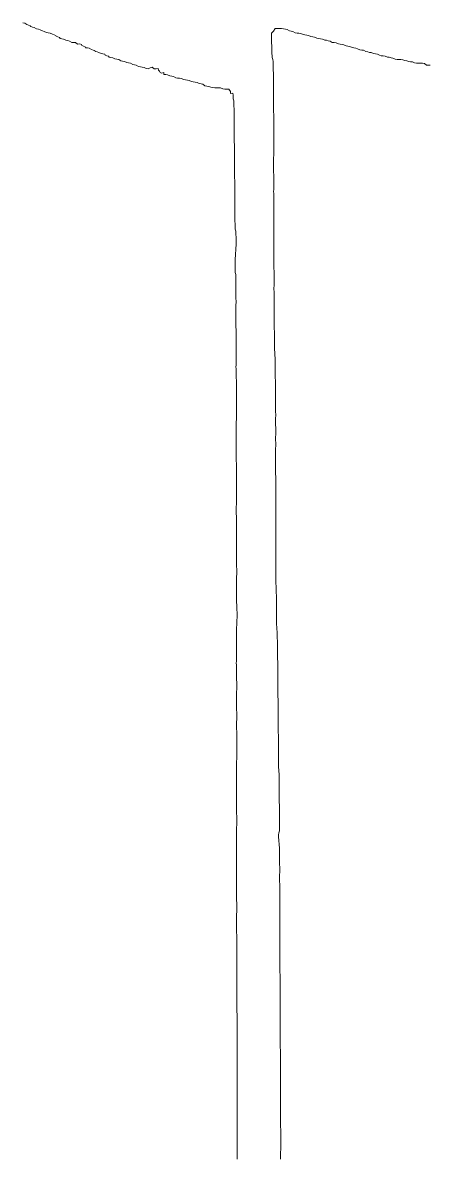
# Model space of a CAD drawing. Extents: x -16 to 11205, y -14909 to 147.
# Drawn here: x 162.2 to 166.77, y 19.77 to 32.52 of the extents above; entities that cross this region are included whole.
import ezdxf

# ---------------------------------------------------------------- set-up
doc = ezdxf.new("R2010")
doc.units = 0
doc.layers.get('0').update_dxf_attribs({"color": 1, "linetype": 'CONTINUOUS', "lineweight": 15, "true_color": 0xff0000})

msp = doc.modelspace()

# ---------------------------------------------------------------- linework, layer by layer
for p, q in [((162.195, 32.516), (162.218, 32.513)), ((162.218, 32.513), (162.243, 32.497)), ((162.243, 32.497), (162.262, 32.489)), ((162.262, 32.489), (162.281, 32.483)), ((162.281, 32.483), (162.287, 32.473)), ((162.287, 32.473), (162.306, 32.468)), ((162.306, 32.468), (162.326, 32.462)), ((162.326, 32.462), (162.351, 32.448)), ((162.351, 32.448), (162.371, 32.443)), ((162.371, 32.443), (162.391, 32.438)), ((162.391, 32.438), (162.416, 32.424)), ((162.416, 32.424), (162.436, 32.418)), ((162.436, 32.418), (162.461, 32.407)), ((162.461, 32.407), (162.482, 32.404)), ((162.482, 32.404), (162.503, 32.401)), ((162.503, 32.401), (162.529, 32.387)), ((162.529, 32.387), (162.548, 32.381)), ((162.548, 32.381), (162.566, 32.374)), ((162.566, 32.374), (162.572, 32.364)), ((164.991, 32.401), (165.013, 32.422)), ((164.991, 32.38), (164.991, 32.401)), ((164.996, 32.168), (164.991, 32.38)), ((165.013, 32.422), (165.032, 32.452)), ((165.032, 32.452), (165.055, 32.453)), ((165.055, 32.453), (165.079, 32.452)), ((165.079, 32.452), (165.102, 32.45)), ((165.102, 32.45), (165.124, 32.447)), ((165.124, 32.447), (165.146, 32.444)), ((165.146, 32.444), (165.167, 32.44)), ((165.167, 32.44), (165.191, 32.427)), ((165.191, 32.427), (165.212, 32.422)), ((165.212, 32.422), (165.232, 32.417)), ((165.232, 32.417), (165.257, 32.404)), ((165.257, 32.404), (165.278, 32.401)), ((165.278, 32.401), (165.299, 32.398)), ((165.299, 32.398), (165.32, 32.395)), ((165.32, 32.395), (165.345, 32.385)), ((165.345, 32.385), (165.366, 32.382)), ((165.366, 32.382), (165.387, 32.378)), ((165.387, 32.378), (165.408, 32.374)), ((165.408, 32.374), (165.433, 32.362)), ((162.572, 32.364), (162.59, 32.357)), ((162.59, 32.357), (162.609, 32.35)), ((162.609, 32.35), (162.615, 32.341)), ((162.615, 32.341), (162.635, 32.336)), ((162.635, 32.336), (162.655, 32.332)), ((162.655, 32.332), (162.681, 32.321)), ((162.681, 32.321), (162.701, 32.316)), ((162.701, 32.316), (162.721, 32.31)), ((162.721, 32.31), (162.746, 32.296)), ((162.746, 32.296), (162.767, 32.293)), ((162.767, 32.293), (162.789, 32.293)), ((162.789, 32.293), (162.812, 32.275)), ((162.812, 32.275), (162.836, 32.28)), ((162.836, 32.28), (162.855, 32.272)), ((162.855, 32.272), (162.859, 32.26)), ((162.859, 32.26), (162.877, 32.252)), ((162.877, 32.252), (162.896, 32.245)), ((162.896, 32.245), (162.901, 32.236)), ((165.433, 32.362), (165.454, 32.358)), ((165.454, 32.358), (165.474, 32.354)), ((165.474, 32.354), (165.499, 32.343)), ((165.499, 32.343), (165.52, 32.339)), ((165.52, 32.339), (165.541, 32.335)), ((165.541, 32.335), (165.562, 32.332)), ((165.562, 32.332), (165.588, 32.322)), ((165.588, 32.322), (165.609, 32.319)), ((165.609, 32.319), (165.629, 32.314)), ((165.629, 32.314), (165.649, 32.308)), ((165.649, 32.308), (165.674, 32.296)), ((165.674, 32.296), (165.696, 32.294)), ((165.696, 32.294), (165.717, 32.291)), ((165.717, 32.291), (165.742, 32.28)), ((165.742, 32.28), (165.763, 32.276)), ((165.763, 32.276), (165.783, 32.272)), ((165.783, 32.272), (165.804, 32.268)), ((165.804, 32.268), (165.829, 32.257)), ((165.829, 32.257), (165.85, 32.253)), ((165.85, 32.253), (165.871, 32.248)), ((165.871, 32.248), (165.896, 32.237)), ((162.901, 32.236), (162.922, 32.233)), ((162.922, 32.233), (162.943, 32.23)), ((162.943, 32.23), (162.968, 32.216)), ((162.968, 32.216), (162.988, 32.21)), ((162.988, 32.21), (163.006, 32.203)), ((163.006, 32.203), (163.011, 32.193)), ((163.011, 32.193), (163.031, 32.188)), ((163.031, 32.188), (163.051, 32.184)), ((163.051, 32.184), (163.077, 32.171)), ((163.077, 32.171), (163.097, 32.167)), ((163.097, 32.167), (163.117, 32.162)), ((163.117, 32.162), (163.122, 32.152)), ((163.122, 32.152), (163.141, 32.146)), ((163.141, 32.146), (163.161, 32.14)), ((163.161, 32.14), (163.165, 32.129)), ((163.165, 32.129), (163.186, 32.125)), ((163.186, 32.125), (163.207, 32.121)), ((163.207, 32.121), (163.232, 32.111)), ((164.997, 32.147), (164.996, 32.168)), ((164.999, 32.126), (164.997, 32.147)), ((165.007, 32.104), (164.999, 32.126)), ((165.896, 32.237), (165.917, 32.233)), ((165.917, 32.233), (165.938, 32.229)), ((165.938, 32.229), (165.958, 32.225)), ((165.958, 32.225), (165.983, 32.212)), ((165.983, 32.212), (166.004, 32.21)), ((166.004, 32.21), (166.026, 32.208)), ((166.026, 32.208), (166.05, 32.195)), ((166.05, 32.195), (166.071, 32.19)), ((166.071, 32.19), (166.091, 32.184)), ((166.091, 32.184), (166.112, 32.181)), ((166.112, 32.181), (166.137, 32.171)), ((166.137, 32.171), (166.159, 32.169)), ((166.159, 32.169), (166.18, 32.165)), ((166.18, 32.165), (166.204, 32.151)), ((166.204, 32.151), (166.224, 32.146)), ((166.224, 32.146), (166.246, 32.143)), ((166.246, 32.143), (166.267, 32.141)), ((166.267, 32.141), (166.292, 32.131)), ((166.292, 32.131), (166.313, 32.128)), ((166.313, 32.128), (166.334, 32.124)), ((166.334, 32.124), (166.355, 32.12)), ((166.355, 32.12), (166.379, 32.108)), ((163.232, 32.111), (163.253, 32.108)), ((163.253, 32.108), (163.274, 32.104)), ((163.274, 32.104), (163.298, 32.089)), ((163.298, 32.089), (163.318, 32.084)), ((163.318, 32.084), (163.339, 32.08)), ((163.339, 32.08), (163.364, 32.069)), ((163.364, 32.069), (163.385, 32.065)), ((163.385, 32.065), (163.406, 32.061)), ((163.406, 32.061), (163.431, 32.047)), ((163.431, 32.047), (163.451, 32.043)), ((163.451, 32.043), (163.471, 32.039)), ((163.471, 32.039), (163.496, 32.026)), ((163.496, 32.026), (163.517, 32.021)), ((163.517, 32.021), (163.538, 32.017)), ((163.538, 32.017), (163.559, 32.012)), ((163.559, 32.012), (163.583, 32.001)), ((163.583, 32.001), (163.605, 32)), ((163.605, 32), (163.627, 32.011)), ((163.627, 32.011), (163.649, 32.019)), ((163.649, 32.019), (163.671, 31.999)), ((163.671, 31.999), (163.693, 31.999)), ((163.693, 31.999), (163.718, 32.003)), ((163.718, 32.003), (163.72, 31.985)), ((165.008, 32.083), (165.007, 32.104)), ((165.009, 32.062), (165.008, 32.083)), ((165.009, 32.041), (165.009, 32.062)), ((165.009, 32.019), (165.009, 32.041)), ((165.01, 31.998), (165.009, 32.019)), ((165.011, 31.977), (165.01, 31.998)), ((166.379, 32.108), (166.401, 32.105)), ((166.401, 32.105), (166.422, 32.102)), ((166.422, 32.102), (166.444, 32.102)), ((166.444, 32.102), (166.466, 32.101)), ((166.466, 32.101), (166.49, 32.091)), ((166.49, 32.091), (166.512, 32.087)), ((166.512, 32.087), (166.532, 32.082)), ((166.532, 32.082), (166.554, 32.078)), ((166.554, 32.078), (166.575, 32.076)), ((166.575, 32.076), (166.599, 32.066)), ((166.599, 32.066), (166.621, 32.064)), ((166.621, 32.064), (166.643, 32.063)), ((166.643, 32.063), (166.665, 32.063)), ((166.665, 32.063), (166.687, 32.063)), ((166.687, 32.063), (166.708, 32.06)), ((166.708, 32.06), (166.731, 32.04)), ((166.731, 32.04), (166.753, 32.04)), ((166.753, 32.04), (166.775, 32.04)), ((163.72, 31.985), (163.733, 31.973)), ((163.733, 31.973), (163.738, 31.958)), ((163.738, 31.958), (163.755, 31.95)), ((163.755, 31.95), (163.781, 31.957)), ((163.781, 31.957), (163.781, 31.937)), ((163.781, 31.937), (163.802, 31.934)), ((163.802, 31.934), (163.823, 31.931)), ((163.823, 31.931), (163.848, 31.919)), ((163.848, 31.919), (163.869, 31.915)), ((163.869, 31.915), (163.89, 31.911)), ((163.89, 31.911), (163.914, 31.898)), ((163.914, 31.898), (163.935, 31.895)), ((163.935, 31.895), (163.957, 31.893)), ((163.957, 31.893), (163.978, 31.89)), ((163.978, 31.89), (164.003, 31.879)), ((164.003, 31.879), (164.024, 31.875)), ((164.024, 31.875), (164.045, 31.871)), ((164.045, 31.871), (164.066, 31.868)), ((164.066, 31.868), (164.091, 31.856)), ((165.012, 31.956), (165.011, 31.977)), ((165.012, 31.935), (165.012, 31.956)), ((165.012, 31.914), (165.012, 31.935)), ((165.012, 31.893), (165.012, 31.914)), ((165.012, 31.871), (165.012, 31.893)), ((165.012, 31.85), (165.012, 31.871)), ((164.091, 31.856), (164.111, 31.852)), ((164.111, 31.852), (164.132, 31.848)), ((164.132, 31.848), (164.154, 31.846)), ((164.154, 31.846), (164.179, 31.836)), ((164.179, 31.836), (164.2, 31.831)), ((164.2, 31.831), (164.219, 31.825)), ((164.219, 31.825), (164.243, 31.809)), ((164.243, 31.809), (164.264, 31.804)), ((164.264, 31.804), (164.286, 31.801)), ((164.286, 31.801), (164.31, 31.792)), ((164.31, 31.792), (164.332, 31.79)), ((164.332, 31.79), (164.353, 31.787)), ((164.353, 31.787), (164.375, 31.786)), ((164.375, 31.786), (164.397, 31.785)), ((164.397, 31.785), (164.419, 31.785)), ((164.419, 31.785), (164.443, 31.774)), ((164.443, 31.774), (164.465, 31.772)), ((164.465, 31.772), (164.487, 31.772)), ((164.487, 31.772), (164.51, 31.771)), ((164.51, 31.771), (164.529, 31.745)), ((164.529, 31.745), (164.529, 31.723)), ((165.012, 31.829), (165.012, 31.85)), ((165.012, 31.808), (165.012, 31.829)), ((165.012, 31.787), (165.012, 31.808)), ((165.012, 31.766), (165.012, 31.787)), ((165.012, 31.744), (165.012, 31.766)), ((165.012, 31.723), (165.012, 31.744)), ((164.529, 31.723), (164.557, 31.726)), ((164.557, 31.726), (164.559, 31.705)), ((164.559, 31.705), (164.56, 31.683)), ((164.56, 31.683), (164.561, 31.661)), ((164.561, 31.661), (164.568, 31.638)), ((164.568, 31.638), (164.568, 31.617)), ((164.568, 31.617), (164.569, 31.596)), ((165.013, 31.702), (165.012, 31.723)), ((165.013, 31.681), (165.013, 31.702)), ((165.013, 31.66), (165.013, 31.681)), ((165.013, 31.639), (165.013, 31.66)), ((165.013, 31.617), (165.013, 31.639)), ((165.014, 31.596), (165.013, 31.617)), ((164.569, 31.596), (164.569, 31.575)), ((164.569, 31.575), (164.57, 31.554)), ((164.57, 31.554), (164.571, 31.533)), ((164.571, 31.491), (164.57, 31.469)), ((164.571, 31.533), (164.571, 31.512)), ((164.571, 31.512), (164.571, 31.491)), ((165.014, 31.575), (165.014, 31.596)), ((165.014, 31.554), (165.014, 31.575)), ((165.014, 31.533), (165.014, 31.554)), ((165.014, 31.512), (165.014, 31.533)), ((165.015, 31.49), (165.014, 31.512)), ((165.015, 31.469), (165.015, 31.49)), ((164.57, 31.469), (164.57, 31.448)), ((164.57, 31.448), (164.57, 31.427)), ((164.57, 31.427), (164.571, 31.406)), ((164.571, 31.406), (164.57, 31.385)), ((164.57, 31.385), (164.57, 31.364)), ((164.57, 31.364), (164.57, 31.342)), ((165.015, 31.448), (165.015, 31.469)), ((165.015, 31.427), (165.015, 31.448)), ((165.015, 31.406), (165.015, 31.427)), ((165.015, 31.385), (165.015, 31.406)), ((165.015, 31.363), (165.015, 31.385)), ((165.015, 31.342), (165.015, 31.363)), ((164.57, 31.342), (164.57, 31.321)), ((164.57, 31.321), (164.57, 31.3)), ((164.57, 31.3), (164.57, 31.279)), ((164.57, 31.279), (164.571, 31.258)), ((164.571, 31.258), (164.571, 31.236)), ((164.571, 31.236), (164.572, 31.215)), ((165.015, 31.321), (165.015, 31.342)), ((165.015, 31.3), (165.015, 31.321)), ((165.015, 31.279), (165.015, 31.3)), ((165.016, 31.258), (165.015, 31.279)), ((165.016, 31.236), (165.016, 31.258)), ((165.016, 31.215), (165.016, 31.236)), ((164.572, 31.215), (164.573, 31.194)), ((164.573, 31.194), (164.573, 31.173)), ((164.573, 31.173), (164.574, 31.152)), ((164.574, 31.152), (164.574, 31.131)), ((164.574, 31.131), (164.575, 31.11)), ((164.575, 31.11), (164.575, 31.088)), ((165.017, 31.194), (165.016, 31.215)), ((165.016, 31.13), (165.017, 31.152)), ((165.016, 31.109), (165.016, 31.13)), ((165.016, 31.088), (165.016, 31.109)), ((165.017, 31.173), (165.017, 31.194)), ((165.017, 31.152), (165.017, 31.173)), ((164.575, 31.088), (164.576, 31.067)), ((164.576, 31.004), (164.575, 30.983)), ((164.575, 30.983), (164.575, 30.961)), ((164.576, 31.067), (164.576, 31.046)), ((164.576, 31.046), (164.576, 31.025)), ((164.576, 31.025), (164.576, 31.004)), ((165.014, 31.003), (165.015, 31.025)), ((165.014, 30.982), (165.014, 31.003)), ((165.014, 30.961), (165.014, 30.982)), ((165.015, 31.067), (165.016, 31.088)), ((165.015, 31.046), (165.015, 31.067)), ((165.015, 31.025), (165.015, 31.046)), ((164.575, 30.961), (164.575, 30.94)), ((164.575, 30.94), (164.575, 30.919)), ((164.575, 30.919), (164.575, 30.898)), ((164.575, 30.898), (164.575, 30.877)), ((164.575, 30.877), (164.575, 30.856)), ((164.575, 30.856), (164.575, 30.834)), ((165.013, 30.919), (165.014, 30.94)), ((165.013, 30.898), (165.013, 30.919)), ((165.013, 30.876), (165.013, 30.898)), ((165.014, 30.855), (165.013, 30.876)), ((165.014, 30.94), (165.014, 30.961)), ((165.014, 30.834), (165.014, 30.855)), ((164.575, 30.834), (164.575, 30.813)), ((164.575, 30.813), (164.575, 30.792)), ((164.575, 30.792), (164.576, 30.771)), ((164.576, 30.771), (164.577, 30.75)), ((164.577, 30.75), (164.577, 30.729)), ((164.577, 30.729), (164.577, 30.707)), ((165.015, 30.813), (165.014, 30.834)), ((165.015, 30.792), (165.015, 30.813)), ((165.015, 30.771), (165.015, 30.792)), ((165.015, 30.749), (165.015, 30.771)), ((165.015, 30.728), (165.015, 30.749)), ((165.015, 30.707), (165.015, 30.728)), ((164.577, 30.707), (164.577, 30.686)), ((164.577, 30.686), (164.577, 30.665)), ((164.577, 30.665), (164.577, 30.644)), ((164.577, 30.644), (164.577, 30.623)), ((164.577, 30.623), (164.577, 30.601)), ((164.577, 30.601), (164.577, 30.58)), ((165.014, 30.622), (165.015, 30.644)), ((165.015, 30.601), (165.014, 30.622)), ((165.015, 30.686), (165.015, 30.707)), ((165.015, 30.665), (165.015, 30.686)), ((165.015, 30.644), (165.015, 30.665)), ((165.015, 30.58), (165.015, 30.601)), ((164.577, 30.58), (164.577, 30.559)), ((164.577, 30.559), (164.577, 30.538)), ((164.577, 30.538), (164.577, 30.517)), ((164.577, 30.517), (164.577, 30.496)), ((164.577, 30.496), (164.578, 30.474)), ((164.578, 30.474), (164.577, 30.453)), ((165.015, 30.559), (165.015, 30.58)), ((165.015, 30.538), (165.015, 30.559)), ((165.015, 30.517), (165.015, 30.538)), ((165.016, 30.495), (165.015, 30.517)), ((165.016, 30.474), (165.016, 30.495)), ((165.016, 30.453), (165.016, 30.474)), ((164.577, 30.453), (164.577, 30.432)), ((164.577, 30.432), (164.577, 30.411)), ((164.577, 30.411), (164.577, 30.39)), ((164.577, 30.39), (164.577, 30.369)), ((164.577, 30.369), (164.578, 30.348)), ((164.578, 30.348), (164.579, 30.326)), ((165.016, 30.432), (165.016, 30.453)), ((165.016, 30.411), (165.016, 30.432)), ((165.016, 30.39), (165.016, 30.411)), ((165.016, 30.368), (165.016, 30.39)), ((165.016, 30.347), (165.016, 30.368)), ((165.016, 30.326), (165.016, 30.347)), ((164.579, 30.326), (164.579, 30.305)), ((164.579, 30.305), (164.58, 30.284)), ((164.58, 30.284), (164.581, 30.263)), ((164.581, 30.263), (164.581, 30.242)), ((164.581, 30.242), (164.582, 30.221)), ((164.582, 30.221), (164.582, 30.2)), ((165.016, 30.305), (165.016, 30.326)), ((165.016, 30.284), (165.016, 30.305)), ((165.017, 30.263), (165.016, 30.284)), ((165.017, 30.241), (165.017, 30.263)), ((165.017, 30.22), (165.017, 30.241)), ((165.018, 30.199), (165.017, 30.22)), ((164.582, 30.2), (164.589, 30.178)), ((164.589, 30.178), (164.589, 30.156)), ((164.589, 30.156), (164.591, 30.135)), ((164.591, 30.135), (164.593, 30.114)), ((164.593, 30.114), (164.594, 30.093)), ((164.594, 30.093), (164.595, 30.072)), ((165.017, 30.072), (165.018, 30.093)), ((165.018, 30.178), (165.018, 30.199)), ((165.018, 30.157), (165.018, 30.178)), ((165.018, 30.136), (165.018, 30.157)), ((165.018, 30.114), (165.018, 30.136)), ((165.018, 30.093), (165.018, 30.114)), ((164.593, 30.03), (164.581, 29.861)), ((164.595, 30.051), (164.593, 30.03)), ((164.595, 30.072), (164.595, 30.051)), ((165.016, 29.987), (165.017, 30.008)), ((165.016, 29.966), (165.016, 29.987)), ((165.016, 29.945), (165.016, 29.966)), ((165.017, 30.051), (165.017, 30.072)), ((165.017, 30.03), (165.017, 30.051)), ((165.017, 30.008), (165.017, 30.03)), ((164.581, 29.861), (164.581, 29.839)), ((164.581, 29.839), (164.581, 29.818)), ((165.016, 29.924), (165.016, 29.945)), ((165.016, 29.903), (165.016, 29.924)), ((165.016, 29.881), (165.016, 29.903)), ((165.016, 29.86), (165.016, 29.881)), ((165.016, 29.839), (165.016, 29.86)), ((165.016, 29.818), (165.016, 29.839)), ((164.581, 29.818), (164.581, 29.797)), ((164.581, 29.797), (164.582, 29.776)), ((164.582, 29.776), (164.582, 29.755)), ((164.582, 29.755), (164.582, 29.734)), ((164.582, 29.734), (164.582, 29.712)), ((164.582, 29.712), (164.588, 29.691)), ((165.017, 29.797), (165.016, 29.818)), ((165.017, 29.776), (165.017, 29.797)), ((165.018, 29.755), (165.017, 29.776)), ((165.019, 29.733), (165.018, 29.755)), ((165.019, 29.712), (165.019, 29.733)), ((165.02, 29.691), (165.019, 29.712)), ((164.588, 29.691), (164.589, 29.67)), ((164.589, 29.67), (164.589, 29.649)), ((164.589, 29.649), (164.59, 29.628)), ((164.59, 29.628), (164.59, 29.606)), ((164.59, 29.606), (164.59, 29.585)), ((164.59, 29.585), (164.59, 29.564)), ((165.019, 29.627), (165.02, 29.649)), ((165.019, 29.606), (165.019, 29.627)), ((165.019, 29.585), (165.019, 29.606)), ((165.019, 29.564), (165.019, 29.585)), ((165.02, 29.67), (165.02, 29.691)), ((165.02, 29.649), (165.02, 29.67)), ((164.59, 29.564), (164.59, 29.543)), ((164.59, 29.543), (164.59, 29.522)), ((164.59, 29.522), (164.59, 29.501)), ((164.59, 29.501), (164.59, 29.479)), ((164.59, 29.479), (164.591, 29.458)), ((164.591, 29.458), (164.591, 29.437)), ((165.018, 29.543), (165.019, 29.564)), ((165.018, 29.522), (165.018, 29.543)), ((165.019, 29.5), (165.018, 29.522)), ((165.019, 29.479), (165.019, 29.5)), ((165.019, 29.458), (165.019, 29.479)), ((165.019, 29.437), (165.019, 29.458)), ((164.59, 29.31), (164.589, 29.289)), ((164.591, 29.331), (164.59, 29.31)), ((164.591, 29.437), (164.591, 29.416)), ((164.591, 29.416), (164.592, 29.395)), ((164.592, 29.374), (164.591, 29.353)), ((164.591, 29.353), (164.591, 29.331)), ((164.592, 29.395), (164.592, 29.374)), ((165.02, 29.416), (165.019, 29.437)), ((165.02, 29.395), (165.02, 29.416)), ((165.02, 29.373), (165.02, 29.395)), ((165.02, 29.352), (165.02, 29.373)), ((165.02, 29.331), (165.02, 29.352)), ((165.02, 29.31), (165.02, 29.331)), ((164.589, 29.289), (164.589, 29.268)), ((164.589, 29.268), (164.589, 29.247)), ((164.589, 29.247), (164.589, 29.225)), ((164.589, 29.225), (164.59, 29.204)), ((164.59, 29.204), (164.59, 29.183)), ((164.59, 29.183), (164.59, 29.162)), ((165.02, 29.289), (165.02, 29.31)), ((165.02, 29.268), (165.02, 29.289)), ((165.02, 29.246), (165.02, 29.268)), ((165.02, 29.225), (165.02, 29.246)), ((165.02, 29.204), (165.02, 29.225)), ((165.02, 29.183), (165.02, 29.204)), ((165.02, 29.162), (165.02, 29.183)), ((164.59, 29.162), (164.591, 29.141)), ((164.591, 29.141), (164.591, 29.12)), ((164.591, 29.12), (164.591, 29.098)), ((164.591, 29.098), (164.592, 29.077)), ((164.592, 29.077), (164.592, 29.056)), ((164.592, 29.056), (164.592, 29.035)), ((165.021, 29.141), (165.02, 29.162)), ((165.021, 29.12), (165.021, 29.141)), ((165.022, 29.098), (165.021, 29.12)), ((165.022, 29.077), (165.022, 29.098)), ((165.023, 29.056), (165.022, 29.077)), ((165.023, 29.035), (165.023, 29.056)), ((164.592, 29.035), (164.592, 29.014)), ((164.592, 29.014), (164.592, 28.992)), ((164.592, 28.992), (164.593, 28.971)), ((164.593, 28.971), (164.594, 28.95)), ((164.594, 28.929), (164.593, 28.908)), ((164.594, 28.95), (164.594, 28.929)), ((165.023, 29.014), (165.023, 29.035)), ((165.023, 28.992), (165.023, 29.014)), ((165.023, 28.971), (165.023, 28.992)), ((165.023, 28.95), (165.023, 28.971)), ((165.023, 28.929), (165.023, 28.95)), ((165.023, 28.908), (165.023, 28.929)), ((164.593, 28.908), (164.593, 28.887)), ((164.593, 28.887), (164.593, 28.866)), ((164.593, 28.866), (164.593, 28.844)), ((164.593, 28.844), (164.594, 28.823)), ((164.594, 28.823), (164.593, 28.802)), ((164.593, 28.802), (164.593, 28.781)), ((165.023, 28.886), (165.023, 28.908)), ((165.023, 28.865), (165.023, 28.886)), ((165.031, 28.738), (165.023, 28.865)), ((164.592, 28.675), (164.591, 28.654)), ((164.593, 28.781), (164.592, 28.76)), ((164.592, 28.76), (164.592, 28.739)), ((164.592, 28.739), (164.592, 28.717)), ((164.592, 28.717), (164.592, 28.696)), ((164.592, 28.696), (164.592, 28.675)), ((165.031, 28.717), (165.031, 28.738)), ((165.031, 28.696), (165.031, 28.717)), ((165.031, 28.675), (165.031, 28.696)), ((165.031, 28.654), (165.031, 28.675)), ((164.591, 28.654), (164.592, 28.633)), ((164.592, 28.633), (164.592, 28.611)), ((164.592, 28.611), (164.593, 28.59)), ((164.593, 28.59), (164.594, 28.569)), ((164.594, 28.569), (164.594, 28.548)), ((164.594, 28.548), (164.595, 28.527)), ((165.031, 28.632), (165.031, 28.654)), ((165.031, 28.611), (165.031, 28.632)), ((165.031, 28.59), (165.031, 28.611)), ((165.032, 28.569), (165.031, 28.59)), ((165.032, 28.548), (165.032, 28.569)), ((165.033, 28.526), (165.032, 28.548)), ((164.595, 28.527), (164.596, 28.506)), ((164.596, 28.506), (164.597, 28.484)), ((164.597, 28.484), (164.598, 28.463)), ((164.598, 28.421), (164.597, 28.4)), ((164.598, 28.463), (164.598, 28.442)), ((164.598, 28.442), (164.598, 28.421)), ((165.034, 28.505), (165.033, 28.526)), ((165.034, 28.484), (165.034, 28.505)), ((165.035, 28.463), (165.034, 28.484)), ((165.036, 28.442), (165.035, 28.463)), ((165.036, 28.421), (165.036, 28.442)), ((165.036, 28.4), (165.036, 28.421)), ((164.597, 28.379), (164.596, 28.357)), ((164.596, 28.357), (164.596, 28.336)), ((164.596, 28.336), (164.596, 28.315)), ((164.596, 28.315), (164.597, 28.294)), ((164.597, 28.4), (164.597, 28.379)), ((164.597, 28.294), (164.597, 28.273)), ((165.036, 28.378), (165.036, 28.4)), ((165.036, 28.357), (165.036, 28.378)), ((165.036, 28.336), (165.036, 28.357)), ((165.037, 28.315), (165.036, 28.336)), ((165.037, 28.294), (165.037, 28.315)), ((165.037, 28.273), (165.037, 28.294)), ((164.597, 28.273), (164.598, 28.252)), ((164.598, 28.209), (164.597, 28.188)), ((164.597, 28.188), (164.597, 28.167)), ((164.597, 28.167), (164.597, 28.146)), ((164.598, 28.252), (164.598, 28.23)), ((164.598, 28.23), (164.598, 28.209)), ((165.037, 28.251), (165.037, 28.273)), ((165.037, 28.23), (165.037, 28.251)), ((165.037, 28.209), (165.037, 28.23)), ((165.037, 28.188), (165.037, 28.209)), ((165.037, 28.167), (165.037, 28.188)), ((165.037, 28.146), (165.037, 28.167)), ((164.596, 28.061), (164.595, 28.04)), ((164.595, 28.04), (164.595, 28.019)), ((164.597, 28.103), (164.596, 28.082)), ((164.596, 28.082), (164.596, 28.061)), ((164.597, 28.146), (164.597, 28.125)), ((164.597, 28.125), (164.597, 28.103)), ((165.038, 28.124), (165.037, 28.146)), ((165.037, 28.082), (165.038, 28.103)), ((165.037, 28.061), (165.037, 28.082)), ((165.037, 28.04), (165.037, 28.061)), ((165.037, 28.019), (165.037, 28.04)), ((165.038, 28.103), (165.038, 28.124)), ((164.594, 27.955), (164.593, 27.934)), ((164.593, 27.934), (164.593, 27.913)), ((164.593, 27.913), (164.593, 27.892)), ((164.595, 28.019), (164.594, 27.998)), ((164.594, 27.998), (164.594, 27.977)), ((164.594, 27.977), (164.594, 27.955)), ((165.037, 27.997), (165.037, 28.019)), ((165.038, 27.976), (165.037, 27.997)), ((165.038, 27.955), (165.038, 27.976)), ((165.038, 27.934), (165.038, 27.955)), ((165.038, 27.913), (165.038, 27.934)), ((165.038, 27.892), (165.038, 27.913)), ((164.593, 27.892), (164.593, 27.871)), ((164.593, 27.871), (164.594, 27.849)), ((164.594, 27.849), (164.594, 27.828)), ((164.594, 27.828), (164.594, 27.807)), ((164.594, 27.807), (164.595, 27.786)), ((164.595, 27.786), (164.595, 27.765)), ((165.037, 27.87), (165.038, 27.892)), ((165.037, 27.849), (165.037, 27.87)), ((165.037, 27.828), (165.037, 27.849)), ((165.038, 27.807), (165.037, 27.828)), ((165.038, 27.786), (165.038, 27.807)), ((165.038, 27.765), (165.038, 27.786)), ((164.595, 27.722), (164.594, 27.701)), ((164.594, 27.701), (164.594, 27.68)), ((164.594, 27.68), (164.594, 27.659)), ((164.594, 27.659), (164.594, 27.638)), ((164.595, 27.765), (164.595, 27.744)), ((164.595, 27.744), (164.595, 27.722)), ((165.037, 27.743), (165.038, 27.765)), ((165.037, 27.722), (165.037, 27.743)), ((165.037, 27.701), (165.037, 27.722)), ((165.037, 27.68), (165.037, 27.701)), ((165.037, 27.659), (165.037, 27.68)), ((165.037, 27.637), (165.037, 27.659)), ((164.594, 27.638), (164.594, 27.616)), ((164.594, 27.616), (164.595, 27.595)), ((164.595, 27.595), (164.596, 27.574)), ((164.596, 27.574), (164.596, 27.553)), ((164.596, 27.553), (164.596, 27.532)), ((164.596, 27.532), (164.596, 27.511)), ((165.037, 27.616), (165.037, 27.637)), ((165.037, 27.595), (165.037, 27.616)), ((165.037, 27.574), (165.037, 27.595)), ((165.037, 27.553), (165.037, 27.574)), ((165.037, 27.532), (165.037, 27.553)), ((165.037, 27.51), (165.037, 27.532)), ((164.596, 27.511), (164.596, 27.49)), ((164.596, 27.49), (164.596, 27.468)), ((164.596, 27.468), (164.596, 27.447)), ((164.596, 27.447), (164.596, 27.426)), ((164.596, 27.426), (164.596, 27.405)), ((164.596, 27.405), (164.596, 27.384)), ((165.036, 27.489), (165.037, 27.51)), ((165.036, 27.468), (165.036, 27.489)), ((165.037, 27.447), (165.036, 27.468)), ((165.038, 27.426), (165.037, 27.447)), ((165.038, 27.405), (165.038, 27.426)), ((165.039, 27.383), (165.038, 27.405)), ((164.596, 27.384), (164.596, 27.362)), ((164.596, 27.362), (164.596, 27.341)), ((164.596, 27.341), (164.596, 27.32)), ((164.596, 27.32), (164.596, 27.299)), ((164.596, 27.299), (164.596, 27.278)), ((164.596, 27.278), (164.596, 27.257)), ((165.039, 27.362), (165.039, 27.383)), ((165.04, 27.341), (165.039, 27.362)), ((165.04, 27.32), (165.04, 27.341)), ((165.041, 27.299), (165.04, 27.32)), ((165.041, 27.278), (165.041, 27.299)), ((165.041, 27.256), (165.041, 27.278)), ((164.596, 27.257), (164.596, 27.235)), ((164.596, 27.235), (164.596, 27.214)), ((164.596, 27.214), (164.597, 27.193)), ((164.597, 27.172), (164.596, 27.151)), ((164.596, 27.151), (164.596, 27.13)), ((164.597, 27.193), (164.597, 27.172)), ((165.04, 27.129), (165.041, 27.151)), ((165.041, 27.235), (165.041, 27.256)), ((165.041, 27.214), (165.041, 27.235)), ((165.041, 27.193), (165.041, 27.214)), ((165.041, 27.172), (165.041, 27.193)), ((165.041, 27.151), (165.041, 27.172)), ((164.596, 27.109), (164.595, 27.087)), ((164.595, 27.087), (164.595, 27.066)), ((164.595, 27.066), (164.595, 27.045)), ((164.595, 27.045), (164.595, 27.024)), ((164.595, 27.024), (164.595, 27.003)), ((164.596, 27.13), (164.596, 27.109)), ((165.039, 27.045), (165.04, 27.066)), ((165.039, 27.024), (165.039, 27.045)), ((165.039, 27.002), (165.039, 27.024)), ((165.04, 27.108), (165.04, 27.129)), ((165.04, 27.087), (165.04, 27.108)), ((165.04, 27.066), (165.04, 27.087)), ((164.595, 27.003), (164.596, 26.981)), ((164.596, 26.981), (164.596, 26.96)), ((164.596, 26.96), (164.597, 26.939)), ((164.597, 26.939), (164.597, 26.918)), ((164.597, 26.918), (164.597, 26.897)), ((164.597, 26.897), (164.597, 26.876)), ((165.038, 26.981), (165.039, 27.002)), ((165.039, 26.96), (165.038, 26.981)), ((165.039, 26.939), (165.039, 26.96)), ((165.039, 26.918), (165.039, 26.939)), ((165.04, 26.897), (165.039, 26.918)), ((165.04, 26.875), (165.04, 26.897)), ((164.597, 26.833), (164.596, 26.812)), ((164.596, 26.812), (164.596, 26.791)), ((164.596, 26.791), (164.596, 26.77)), ((164.596, 26.77), (164.596, 26.749)), ((164.597, 26.876), (164.597, 26.854)), ((164.597, 26.854), (164.597, 26.833)), ((165.039, 26.833), (165.04, 26.854)), ((165.039, 26.812), (165.039, 26.833)), ((165.04, 26.791), (165.039, 26.812)), ((165.04, 26.854), (165.04, 26.875)), ((165.04, 26.77), (165.04, 26.791)), ((165.04, 26.748), (165.04, 26.77)), ((164.596, 26.749), (164.596, 26.727)), ((164.596, 26.727), (164.596, 26.706)), ((164.596, 26.706), (164.596, 26.685)), ((164.596, 26.685), (164.596, 26.664)), ((164.596, 26.664), (164.596, 26.643)), ((164.596, 26.643), (164.596, 26.622)), ((165.039, 26.664), (165.04, 26.685)), ((165.039, 26.643), (165.039, 26.664)), ((165.04, 26.621), (165.039, 26.643)), ((165.04, 26.727), (165.04, 26.748)), ((165.04, 26.706), (165.04, 26.727)), ((165.04, 26.685), (165.04, 26.706)), ((164.596, 26.622), (164.596, 26.6)), ((164.596, 26.6), (164.597, 26.579)), ((164.597, 26.579), (164.597, 26.558)), ((164.597, 26.558), (164.598, 26.537)), ((164.598, 26.537), (164.598, 26.516)), ((164.598, 26.516), (164.599, 26.495)), ((165.04, 26.6), (165.04, 26.621)), ((165.04, 26.579), (165.04, 26.6)), ((165.041, 26.558), (165.04, 26.579)), ((165.041, 26.537), (165.041, 26.558)), ((165.041, 26.516), (165.041, 26.537)), ((165.041, 26.494), (165.041, 26.516)), ((164.599, 26.495), (164.599, 26.473)), ((164.599, 26.473), (164.599, 26.452)), ((164.599, 26.452), (164.599, 26.431)), ((164.599, 26.431), (164.599, 26.41)), ((164.599, 26.41), (164.6, 26.389)), ((164.6, 26.389), (164.6, 26.368)), ((165.04, 26.367), (165.041, 26.388)), ((165.041, 26.473), (165.041, 26.494)), ((165.041, 26.452), (165.041, 26.473)), ((165.041, 26.431), (165.041, 26.452)), ((165.041, 26.41), (165.041, 26.431)), ((165.041, 26.388), (165.041, 26.41)), ((164.599, 26.283), (164.598, 26.262)), ((164.598, 26.262), (164.598, 26.241)), ((164.6, 26.325), (164.599, 26.304)), ((164.599, 26.304), (164.599, 26.283)), ((164.6, 26.368), (164.6, 26.346)), ((164.6, 26.346), (164.6, 26.325)), ((165.04, 26.346), (165.04, 26.367)), ((165.04, 26.325), (165.04, 26.346)), ((165.04, 26.304), (165.04, 26.325)), ((165.04, 26.283), (165.04, 26.304)), ((165.041, 26.261), (165.04, 26.283)), ((165.041, 26.24), (165.041, 26.261)), ((164.598, 26.156), (164.597, 26.135)), ((164.597, 26.135), (164.597, 26.113)), ((164.598, 26.241), (164.598, 26.219)), ((164.598, 26.219), (164.598, 26.198)), ((164.598, 26.198), (164.598, 26.177)), ((164.598, 26.177), (164.598, 26.156)), ((165.041, 26.219), (165.041, 26.24)), ((165.042, 26.198), (165.041, 26.219)), ((165.042, 26.177), (165.042, 26.198)), ((165.042, 26.156), (165.042, 26.177)), ((165.043, 26.135), (165.042, 26.156)), ((165.044, 26.113), (165.043, 26.135)), ((164.597, 26.113), (164.597, 26.092)), ((164.597, 26.092), (164.597, 26.071)), ((164.597, 26.071), (164.597, 26.05)), ((164.597, 26.05), (164.598, 26.029)), ((164.598, 26.029), (164.599, 26.008)), ((164.599, 26.008), (164.6, 25.986)), ((165.045, 26.092), (165.044, 26.113)), ((165.045, 26.071), (165.045, 26.092)), ((165.045, 26.05), (165.045, 26.071)), ((165.045, 26.029), (165.045, 26.05)), ((165.046, 26.007), (165.045, 26.029)), ((165.046, 25.986), (165.046, 26.007)), ((164.6, 25.986), (164.601, 25.965)), ((164.601, 25.965), (164.602, 25.944)), ((164.602, 25.944), (164.602, 25.923)), ((164.602, 25.923), (164.603, 25.902)), ((164.603, 25.902), (164.603, 25.881)), ((164.603, 25.881), (164.603, 25.859)), ((165.046, 25.965), (165.046, 25.986)), ((165.046, 25.944), (165.046, 25.965)), ((165.046, 25.923), (165.046, 25.944)), ((165.047, 25.902), (165.046, 25.923)), ((165.047, 25.88), (165.047, 25.902)), ((165.047, 25.859), (165.047, 25.88)), ((164.6, 25.754), (164.599, 25.732)), ((164.601, 25.775), (164.6, 25.754)), ((164.602, 25.817), (164.601, 25.796)), ((164.601, 25.796), (164.601, 25.775)), ((164.603, 25.838), (164.602, 25.817)), ((164.603, 25.859), (164.603, 25.838)), ((165.047, 25.838), (165.047, 25.859)), ((165.047, 25.817), (165.047, 25.838)), ((165.047, 25.796), (165.047, 25.817)), ((165.047, 25.775), (165.047, 25.796)), ((165.055, 25.669), (165.047, 25.775)), ((164.599, 25.669), (164.598, 25.648)), ((164.598, 25.648), (164.598, 25.627)), ((164.598, 25.627), (164.598, 25.605)), ((164.599, 25.732), (164.599, 25.711)), ((164.599, 25.711), (164.599, 25.69)), ((164.599, 25.69), (164.599, 25.669)), ((165.055, 25.647), (165.055, 25.669)), ((165.056, 25.626), (165.055, 25.647)), ((165.056, 25.605), (165.056, 25.626)), ((164.597, 25.563), (164.596, 25.542)), ((164.596, 25.542), (164.596, 25.521)), ((164.596, 25.521), (164.596, 25.5)), ((164.596, 25.5), (164.596, 25.478)), ((164.598, 25.605), (164.597, 25.584)), ((164.597, 25.584), (164.597, 25.563)), ((165.057, 25.584), (165.056, 25.605)), ((165.057, 25.563), (165.057, 25.584)), ((165.057, 25.542), (165.057, 25.563)), ((165.057, 25.52), (165.057, 25.542)), ((165.058, 25.499), (165.057, 25.52)), ((165.058, 25.478), (165.058, 25.499)), ((164.596, 25.478), (164.596, 25.457)), ((164.596, 25.457), (164.596, 25.436)), ((164.596, 25.436), (164.596, 25.415)), ((164.596, 25.415), (164.596, 25.394)), ((164.596, 25.394), (164.596, 25.373)), ((164.596, 25.373), (164.596, 25.351)), ((165.058, 25.457), (165.058, 25.478)), ((165.058, 25.436), (165.058, 25.457)), ((165.059, 25.415), (165.058, 25.436)), ((165.059, 25.393), (165.059, 25.415)), ((165.059, 25.372), (165.059, 25.393)), ((165.06, 25.351), (165.059, 25.372)), ((164.596, 25.351), (164.595, 25.33)), ((164.595, 25.33), (164.596, 25.309)), ((164.596, 25.309), (164.596, 25.288)), ((164.596, 25.288), (164.596, 25.267)), ((164.596, 25.267), (164.596, 25.245)), ((164.596, 25.245), (164.597, 25.224)), ((165.06, 25.33), (165.06, 25.351)), ((165.06, 25.309), (165.06, 25.33)), ((165.06, 25.288), (165.06, 25.309)), ((165.06, 25.266), (165.06, 25.288)), ((165.06, 25.245), (165.06, 25.266)), ((165.06, 25.224), (165.06, 25.245)), ((164.597, 25.224), (164.597, 25.203)), ((164.597, 25.203), (164.598, 25.182)), ((164.598, 25.182), (164.599, 25.161)), ((164.599, 25.161), (164.599, 25.14)), ((164.599, 25.14), (164.6, 25.118)), ((164.6, 25.118), (164.6, 25.097)), ((165.061, 25.203), (165.06, 25.224)), ((165.061, 25.182), (165.061, 25.203)), ((165.061, 25.161), (165.061, 25.182)), ((165.061, 25.139), (165.061, 25.161)), ((165.061, 25.118), (165.061, 25.139)), ((165.061, 25.097), (165.061, 25.118)), ((164.599, 25.013), (164.598, 24.992)), ((164.598, 24.992), (164.598, 24.97)), ((164.6, 25.034), (164.599, 25.013)), ((164.6, 25.097), (164.6, 25.076)), ((164.6, 25.076), (164.6, 25.055)), ((164.6, 25.055), (164.6, 25.034)), ((165.062, 25.076), (165.061, 25.097)), ((165.062, 25.055), (165.062, 25.076)), ((165.062, 25.034), (165.062, 25.055)), ((165.062, 25.012), (165.062, 25.034)), ((165.063, 24.991), (165.062, 25.012)), ((165.063, 24.97), (165.063, 24.991)), ((164.598, 24.97), (164.597, 24.949)), ((164.597, 24.949), (164.597, 24.928)), ((164.597, 24.928), (164.597, 24.907)), ((164.597, 24.907), (164.597, 24.886)), ((164.597, 24.886), (164.598, 24.864)), ((164.598, 24.864), (164.598, 24.843)), ((165.063, 24.949), (165.063, 24.97)), ((165.064, 24.928), (165.063, 24.949)), ((165.064, 24.907), (165.064, 24.928)), ((165.065, 24.885), (165.064, 24.907)), ((165.065, 24.864), (165.065, 24.885)), ((165.065, 24.843), (165.065, 24.864)), ((164.598, 24.843), (164.599, 24.822)), ((164.599, 24.822), (164.599, 24.801)), ((164.599, 24.801), (164.6, 24.78)), ((164.6, 24.78), (164.6, 24.759)), ((164.6, 24.759), (164.6, 24.737)), ((164.6, 24.737), (164.6, 24.716)), ((165.064, 24.801), (165.065, 24.822)), ((165.064, 24.78), (165.064, 24.801)), ((165.064, 24.758), (165.064, 24.78)), ((165.064, 24.737), (165.064, 24.758)), ((165.064, 24.716), (165.064, 24.737)), ((165.065, 24.822), (165.065, 24.843)), ((164.6, 24.695), (164.599, 24.674)), ((164.599, 24.674), (164.599, 24.653)), ((164.599, 24.653), (164.599, 24.632)), ((164.599, 24.632), (164.599, 24.61)), ((164.599, 24.61), (164.599, 24.589)), ((164.6, 24.716), (164.6, 24.695)), ((165.065, 24.695), (165.064, 24.716)), ((165.065, 24.674), (165.065, 24.695)), ((165.066, 24.653), (165.065, 24.674)), ((165.066, 24.631), (165.066, 24.653)), ((165.066, 24.61), (165.066, 24.631)), ((165.067, 24.589), (165.066, 24.61)), ((164.599, 24.589), (164.6, 24.568)), ((164.6, 24.568), (164.6, 24.547)), ((164.6, 24.547), (164.6, 24.526)), ((164.6, 24.526), (164.6, 24.505)), ((164.6, 24.505), (164.6, 24.483)), ((164.6, 24.483), (164.6, 24.462)), ((165.067, 24.568), (165.067, 24.589)), ((165.067, 24.547), (165.067, 24.568)), ((165.068, 24.526), (165.067, 24.547)), ((165.068, 24.504), (165.068, 24.526)), ((165.068, 24.483), (165.068, 24.504)), ((165.068, 24.462), (165.068, 24.483)), ((164.6, 24.462), (164.6, 24.441)), ((164.6, 24.441), (164.6, 24.42)), ((164.6, 24.42), (164.6, 24.399)), ((164.6, 24.399), (164.601, 24.378)), ((164.601, 24.378), (164.601, 24.356)), ((164.601, 24.356), (164.601, 24.335)), ((165.069, 24.441), (165.068, 24.462)), ((165.068, 24.356), (165.069, 24.377)), ((165.069, 24.335), (165.068, 24.356)), ((165.069, 24.42), (165.069, 24.441)), ((165.069, 24.399), (165.069, 24.42)), ((165.069, 24.377), (165.069, 24.399)), ((164.6, 24.251), (164.599, 24.229)), ((164.599, 24.229), (164.599, 24.208)), ((164.601, 24.335), (164.6, 24.314)), ((164.6, 24.314), (164.6, 24.293)), ((164.6, 24.293), (164.6, 24.272)), ((164.6, 24.272), (164.6, 24.251)), ((165.069, 24.314), (165.069, 24.335)), ((165.069, 24.293), (165.069, 24.314)), ((165.07, 24.272), (165.069, 24.293)), ((165.07, 24.25), (165.07, 24.272)), ((165.071, 24.229), (165.07, 24.25)), ((165.071, 24.208), (165.071, 24.229)), ((164.599, 24.208), (164.599, 24.187)), ((164.599, 24.187), (164.599, 24.166)), ((164.599, 24.166), (164.599, 24.145)), ((164.599, 24.145), (164.599, 24.124)), ((164.599, 24.124), (164.599, 24.102)), ((164.599, 24.102), (164.599, 24.081)), ((165.071, 24.187), (165.071, 24.208)), ((165.071, 24.166), (165.071, 24.187)), ((165.078, 24.081), (165.071, 24.166)), ((164.599, 24.06), (164.598, 24.039)), ((164.598, 24.039), (164.598, 24.018)), ((164.598, 24.018), (164.598, 23.997)), ((164.598, 23.997), (164.598, 23.975)), ((164.598, 23.975), (164.598, 23.954)), ((164.599, 24.081), (164.599, 24.06)), ((165.078, 24.06), (165.078, 24.081)), ((165.078, 23.996), (165.078, 24.06)), ((165.078, 23.975), (165.078, 23.996)), ((165.078, 23.954), (165.078, 23.975)), ((164.598, 23.954), (164.599, 23.933)), ((164.599, 23.891), (164.598, 23.87)), ((164.598, 23.87), (164.598, 23.848)), ((164.598, 23.848), (164.598, 23.827)), ((164.599, 23.933), (164.599, 23.912)), ((164.599, 23.912), (164.599, 23.891)), ((165.078, 23.933), (165.078, 23.954)), ((165.078, 23.912), (165.078, 23.933)), ((165.078, 23.89), (165.078, 23.912)), ((165.078, 23.869), (165.078, 23.89)), ((165.078, 23.848), (165.078, 23.869)), ((165.078, 23.827), (165.078, 23.848)), ((164.598, 23.827), (164.598, 23.806)), ((164.598, 23.806), (164.598, 23.785)), ((164.598, 23.785), (164.598, 23.764)), ((164.598, 23.764), (164.598, 23.742)), ((164.598, 23.742), (164.598, 23.721)), ((164.598, 23.721), (164.598, 23.7)), ((165.078, 23.806), (165.078, 23.827)), ((165.078, 23.785), (165.078, 23.806)), ((165.078, 23.763), (165.078, 23.785)), ((165.079, 23.742), (165.078, 23.763)), ((165.079, 23.721), (165.079, 23.742)), ((165.079, 23.7), (165.079, 23.721)), ((164.598, 23.7), (164.598, 23.679)), ((164.598, 23.679), (164.598, 23.658)), ((164.598, 23.658), (164.599, 23.637)), ((164.599, 23.637), (164.6, 23.615)), ((164.6, 23.615), (164.601, 23.594)), ((164.601, 23.594), (164.602, 23.573)), ((165.079, 23.679), (165.079, 23.7)), ((165.079, 23.657), (165.079, 23.679)), ((165.079, 23.636), (165.079, 23.657)), ((165.08, 23.615), (165.079, 23.636)), ((165.08, 23.594), (165.08, 23.615)), ((165.081, 23.573), (165.08, 23.594)), ((164.599, 23.488), (164.598, 23.467)), ((164.598, 23.467), (164.598, 23.446)), ((164.6, 23.51), (164.599, 23.488)), ((164.601, 23.531), (164.6, 23.51)), ((164.602, 23.552), (164.601, 23.531)), ((164.602, 23.573), (164.602, 23.552)), ((165.081, 23.552), (165.081, 23.573)), ((165.081, 23.531), (165.081, 23.552)), ((165.081, 23.509), (165.081, 23.531)), ((165.082, 23.488), (165.081, 23.509)), ((165.081, 23.467), (165.082, 23.488)), ((165.081, 23.446), (165.081, 23.467)), ((164.598, 23.446), (164.597, 23.425)), ((164.597, 23.425), (164.597, 23.404)), ((164.597, 23.404), (164.597, 23.383)), ((164.597, 23.383), (164.598, 23.361)), ((164.598, 23.361), (164.598, 23.34)), ((164.598, 23.34), (164.598, 23.319)), ((165.068, 23.382), (165.071, 23.403)), ((165.081, 23.255), (165.068, 23.382)), ((165.071, 23.403), (165.073, 23.424)), ((165.073, 23.424), (165.081, 23.446)), ((164.598, 23.319), (164.599, 23.298)), ((164.599, 23.213), (164.598, 23.192)), ((164.599, 23.298), (164.599, 23.277)), ((164.599, 23.277), (164.599, 23.256)), ((164.599, 23.256), (164.599, 23.234)), ((164.599, 23.234), (164.599, 23.213)), ((165.081, 23.234), (165.081, 23.255)), ((165.081, 23.213), (165.081, 23.234)), ((165.081, 23.192), (165.081, 23.213)), ((164.597, 23.15), (164.596, 23.129)), ((164.596, 23.129), (164.596, 23.107)), ((164.596, 23.107), (164.596, 23.086)), ((164.596, 23.086), (164.596, 23.065)), ((164.598, 23.171), (164.597, 23.15)), ((164.598, 23.192), (164.598, 23.171)), ((165.081, 23.171), (165.081, 23.192)), ((165.082, 23.149), (165.081, 23.171)), ((165.082, 23.128), (165.082, 23.149)), ((165.082, 23.107), (165.082, 23.128)), ((165.082, 23.086), (165.082, 23.107)), ((165.082, 23.065), (165.082, 23.086)), ((164.596, 23.065), (164.596, 23.044)), ((164.596, 23.044), (164.597, 23.023)), ((164.597, 23.023), (164.597, 23.001)), ((164.597, 23.001), (164.598, 22.98)), ((164.598, 22.98), (164.598, 22.959)), ((164.598, 22.959), (164.598, 22.938)), ((165.083, 23.044), (165.082, 23.065)), ((165.082, 22.959), (165.083, 22.98)), ((165.082, 22.938), (165.082, 22.959)), ((165.083, 23.022), (165.083, 23.044)), ((165.083, 23.001), (165.083, 23.022)), ((165.083, 22.98), (165.083, 23.001)), ((164.598, 22.938), (164.598, 22.917)), ((164.598, 22.917), (164.598, 22.896)), ((164.598, 22.896), (164.598, 22.875)), ((164.598, 22.875), (164.598, 22.853)), ((164.598, 22.853), (164.598, 22.832)), ((164.598, 22.832), (164.598, 22.811)), ((164.598, 22.811), (164.598, 22.79)), ((165.082, 22.917), (165.082, 22.938)), ((165.082, 22.895), (165.082, 22.917)), ((165.082, 22.874), (165.082, 22.895)), ((165.083, 22.853), (165.082, 22.874)), ((165.083, 22.832), (165.083, 22.853)), ((165.083, 22.811), (165.083, 22.832)), ((164.598, 22.79), (164.598, 22.769)), ((164.598, 22.769), (164.598, 22.747)), ((164.598, 22.747), (164.598, 22.726)), ((164.598, 22.726), (164.599, 22.705)), ((164.599, 22.705), (164.599, 22.684)), ((164.599, 22.684), (164.599, 22.663)), ((165.083, 22.79), (165.083, 22.811)), ((165.083, 22.768), (165.083, 22.79)), ((165.083, 22.747), (165.083, 22.768)), ((165.083, 22.726), (165.083, 22.747)), ((165.083, 22.705), (165.083, 22.726)), ((165.083, 22.684), (165.083, 22.705)), ((165.083, 22.663), (165.083, 22.684)), ((164.599, 22.663), (164.6, 22.642)), ((164.6, 22.642), (164.6, 22.62)), ((164.6, 22.62), (164.601, 22.599)), ((164.601, 22.599), (164.6, 22.578)), ((164.6, 22.578), (164.6, 22.557)), ((164.6, 22.557), (164.6, 22.536)), ((165.083, 22.641), (165.083, 22.663)), ((165.083, 22.62), (165.083, 22.641)), ((165.083, 22.599), (165.083, 22.62)), ((165.084, 22.578), (165.083, 22.599)), ((165.084, 22.557), (165.084, 22.578)), ((165.085, 22.536), (165.084, 22.557)), ((164.598, 22.451), (164.597, 22.43)), ((164.597, 22.43), (164.597, 22.409)), ((164.599, 22.494), (164.598, 22.472)), ((164.598, 22.472), (164.598, 22.451)), ((164.6, 22.536), (164.599, 22.515)), ((164.599, 22.515), (164.599, 22.494)), ((165.085, 22.514), (165.085, 22.536)), ((165.085, 22.493), (165.085, 22.514)), ((165.085, 22.472), (165.085, 22.493)), ((165.085, 22.451), (165.085, 22.472)), ((165.085, 22.43), (165.085, 22.451)), ((165.085, 22.409), (165.085, 22.43)), ((164.597, 22.409), (164.597, 22.388)), ((164.597, 22.388), (164.597, 22.366)), ((164.597, 22.366), (164.598, 22.345)), ((164.598, 22.345), (164.598, 22.324)), ((164.598, 22.324), (164.599, 22.303)), ((164.599, 22.303), (164.6, 22.282)), ((165.085, 22.387), (165.085, 22.409)), ((165.085, 22.366), (165.085, 22.387)), ((165.085, 22.345), (165.085, 22.366)), ((165.085, 22.324), (165.085, 22.345)), ((165.085, 22.303), (165.085, 22.324)), ((165.085, 22.282), (165.085, 22.303)), ((164.6, 22.282), (164.6, 22.261)), ((164.6, 22.261), (164.601, 22.239)), ((164.601, 22.239), (164.602, 22.218)), ((164.602, 22.218), (164.602, 22.197)), ((164.602, 22.197), (164.602, 22.176)), ((164.602, 22.176), (164.602, 22.155)), ((165.085, 22.26), (165.085, 22.282)), ((165.085, 22.239), (165.085, 22.26)), ((165.085, 22.218), (165.085, 22.239)), ((165.085, 22.197), (165.085, 22.218)), ((165.085, 22.176), (165.085, 22.197)), ((165.086, 22.154), (165.085, 22.176)), ((164.601, 22.091), (164.6, 22.07)), ((164.6, 22.07), (164.6, 22.049)), ((164.6, 22.049), (164.6, 22.028)), ((164.602, 22.112), (164.601, 22.091)), ((164.602, 22.155), (164.602, 22.134)), ((164.602, 22.134), (164.602, 22.112)), ((165.086, 22.133), (165.086, 22.154)), ((165.086, 22.112), (165.086, 22.133)), ((165.086, 22.091), (165.086, 22.112)), ((165.086, 22.07), (165.086, 22.091)), ((165.086, 22.049), (165.086, 22.07)), ((165.086, 22.027), (165.086, 22.049)), ((164.6, 22.028), (164.6, 22.007)), ((164.6, 22.007), (164.6, 21.985)), ((164.6, 21.985), (164.6, 21.964)), ((164.6, 21.964), (164.6, 21.943)), ((164.6, 21.943), (164.6, 21.922)), ((164.6, 21.922), (164.601, 21.901)), ((165.086, 22.006), (165.086, 22.027)), ((165.086, 21.985), (165.086, 22.006)), ((165.086, 21.964), (165.086, 21.985)), ((165.086, 21.943), (165.086, 21.964)), ((165.086, 21.922), (165.086, 21.943)), ((165.086, 21.9), (165.086, 21.922)), ((164.601, 21.901), (164.601, 21.88)), ((164.601, 21.88), (164.601, 21.858)), ((164.601, 21.858), (164.601, 21.837)), ((164.601, 21.837), (164.601, 21.816)), ((164.601, 21.816), (164.601, 21.795)), ((164.601, 21.795), (164.601, 21.774)), ((165.086, 21.879), (165.086, 21.9)), ((165.086, 21.858), (165.086, 21.879)), ((165.087, 21.837), (165.086, 21.858)), ((165.087, 21.816), (165.087, 21.837)), ((165.087, 21.795), (165.087, 21.816)), ((165.087, 21.773), (165.087, 21.795)), ((164.601, 21.774), (164.601, 21.753)), ((164.601, 21.753), (164.601, 21.731)), ((164.601, 21.731), (164.601, 21.71)), ((164.601, 21.71), (164.601, 21.689)), ((164.601, 21.689), (164.602, 21.668)), ((164.602, 21.668), (164.602, 21.647)), ((165.088, 21.752), (165.087, 21.773)), ((165.087, 21.668), (165.088, 21.689)), ((165.087, 21.646), (165.087, 21.668)), ((165.088, 21.731), (165.088, 21.752)), ((165.088, 21.71), (165.088, 21.731)), ((165.088, 21.689), (165.088, 21.71)), ((164.602, 21.562), (164.601, 21.541)), ((164.601, 21.541), (164.601, 21.52)), ((164.602, 21.647), (164.602, 21.625)), ((164.602, 21.625), (164.602, 21.604)), ((164.602, 21.604), (164.602, 21.583)), ((164.602, 21.583), (164.602, 21.562)), ((165.087, 21.625), (165.087, 21.646)), ((165.088, 21.604), (165.087, 21.625)), ((165.088, 21.583), (165.088, 21.604)), ((165.088, 21.562), (165.088, 21.583)), ((165.088, 21.541), (165.088, 21.562)), ((165.088, 21.519), (165.088, 21.541)), ((164.601, 21.52), (164.601, 21.498)), ((164.601, 21.498), (164.602, 21.477)), ((164.602, 21.477), (164.602, 21.456)), ((164.602, 21.456), (164.602, 21.435)), ((164.602, 21.435), (164.602, 21.414)), ((164.602, 21.414), (164.603, 21.393)), ((165.087, 21.498), (165.088, 21.519)), ((165.087, 21.477), (165.087, 21.498)), ((165.087, 21.456), (165.087, 21.477)), ((165.087, 21.435), (165.087, 21.456)), ((165.088, 21.414), (165.087, 21.435)), ((165.088, 21.392), (165.088, 21.414)), ((164.603, 21.393), (164.603, 21.371)), ((164.603, 21.371), (164.603, 21.35)), ((164.603, 21.35), (164.604, 21.329)), ((164.604, 21.329), (164.604, 21.308)), ((164.604, 21.308), (164.604, 21.287)), ((164.604, 21.287), (164.604, 21.266)), ((165.088, 21.371), (165.088, 21.392)), ((165.088, 21.35), (165.088, 21.371)), ((165.088, 21.329), (165.088, 21.35)), ((165.088, 21.308), (165.088, 21.329)), ((165.088, 21.287), (165.088, 21.308)), ((165.088, 21.265), (165.088, 21.287)), ((164.604, 21.266), (164.605, 21.244)), ((164.605, 21.244), (164.605, 21.223)), ((164.605, 21.223), (164.605, 21.202)), ((164.605, 21.202), (164.605, 21.181)), ((164.605, 21.181), (164.605, 21.16)), ((164.605, 21.16), (164.605, 21.139)), ((165.088, 21.244), (165.088, 21.265)), ((165.088, 21.223), (165.088, 21.244)), ((165.088, 21.202), (165.088, 21.223)), ((165.088, 21.181), (165.088, 21.202)), ((165.088, 21.16), (165.088, 21.181)), ((165.088, 21.138), (165.088, 21.16)), ((164.605, 21.139), (164.605, 21.117)), ((164.605, 21.117), (164.605, 21.096)), ((164.605, 21.096), (164.605, 21.075)), ((164.605, 21.075), (164.605, 21.054)), ((164.605, 21.054), (164.605, 21.033)), ((164.605, 21.033), (164.605, 21.012)), ((165.088, 21.117), (165.088, 21.138)), ((165.088, 21.096), (165.088, 21.117)), ((165.089, 21.075), (165.088, 21.096)), ((165.089, 21.054), (165.089, 21.075)), ((165.089, 21.033), (165.089, 21.054)), ((165.089, 21.011), (165.089, 21.033)), ((164.605, 21.012), (164.605, 20.99)), ((164.605, 20.99), (164.605, 20.969)), ((164.605, 20.969), (164.605, 20.948)), ((164.605, 20.948), (164.605, 20.927)), ((164.605, 20.927), (164.605, 20.906)), ((164.605, 20.906), (164.605, 20.885)), ((165.09, 20.99), (165.089, 21.011)), ((165.09, 20.969), (165.09, 20.99)), ((165.09, 20.948), (165.09, 20.969)), ((165.09, 20.927), (165.09, 20.948)), ((165.091, 20.905), (165.09, 20.927)), ((165.091, 20.884), (165.091, 20.905)), ((164.605, 20.885), (164.605, 20.863)), ((164.605, 20.863), (164.605, 20.842)), ((164.605, 20.842), (164.605, 20.821)), ((164.605, 20.821), (164.605, 20.8)), ((164.605, 20.8), (164.605, 20.779)), ((164.605, 20.779), (164.605, 20.758)), ((165.091, 20.863), (165.091, 20.884)), ((165.091, 20.842), (165.091, 20.863)), ((165.091, 20.821), (165.091, 20.842)), ((165.091, 20.8), (165.091, 20.821)), ((165.091, 20.778), (165.091, 20.8)), ((165.091, 20.757), (165.091, 20.778)), ((164.605, 20.758), (164.605, 20.736)), ((164.605, 20.736), (164.605, 20.715)), ((164.605, 20.715), (164.605, 20.694)), ((164.605, 20.694), (164.605, 20.673)), ((164.605, 20.673), (164.605, 20.652)), ((164.605, 20.652), (164.605, 20.631)), ((165.091, 20.736), (165.091, 20.757)), ((165.091, 20.715), (165.091, 20.736)), ((165.091, 20.694), (165.091, 20.715)), ((165.091, 20.673), (165.091, 20.694)), ((165.091, 20.651), (165.091, 20.673)), ((165.091, 20.63), (165.091, 20.651)), ((164.605, 20.631), (164.605, 20.609)), ((164.605, 20.609), (164.605, 20.588)), ((164.605, 20.588), (164.605, 20.567)), ((164.605, 20.567), (164.605, 20.546)), ((164.605, 20.546), (164.605, 20.525)), ((164.605, 20.525), (164.605, 20.503)), ((165.092, 20.609), (165.091, 20.63)), ((165.092, 20.588), (165.092, 20.609)), ((165.092, 20.567), (165.092, 20.588)), ((165.092, 20.546), (165.092, 20.567)), ((165.092, 20.524), (165.092, 20.546)), ((165.092, 20.503), (165.092, 20.524)), ((164.605, 20.503), (164.605, 20.482)), ((164.605, 20.482), (164.606, 20.461)), ((164.606, 20.398), (164.605, 20.376)), ((164.606, 20.461), (164.606, 20.44)), ((164.606, 20.44), (164.606, 20.419)), ((164.606, 20.419), (164.606, 20.398)), ((165.091, 20.461), (165.092, 20.482)), ((165.091, 20.44), (165.091, 20.461)), ((165.091, 20.419), (165.091, 20.44)), ((165.091, 20.397), (165.091, 20.419)), ((165.091, 20.376), (165.091, 20.397)), ((165.092, 20.482), (165.092, 20.503)), ((164.605, 20.376), (164.605, 20.355)), ((164.605, 20.355), (164.605, 20.334)), ((164.605, 20.334), (164.605, 20.313)), ((164.605, 20.313), (164.605, 20.292)), ((164.605, 20.292), (164.605, 20.271)), ((164.605, 20.271), (164.605, 20.249)), ((165.091, 20.355), (165.091, 20.376)), ((165.092, 20.334), (165.091, 20.355)), ((165.091, 20.292), (165.092, 20.313)), ((165.091, 20.27), (165.091, 20.292)), ((165.091, 20.249), (165.091, 20.27)), ((165.092, 20.313), (165.092, 20.334)), ((164.605, 20.249), (164.606, 20.228)), ((164.606, 20.228), (164.606, 20.207)), ((164.606, 20.207), (164.606, 20.186)), ((164.606, 20.186), (164.606, 20.165)), ((164.606, 20.165), (164.606, 20.144)), ((164.606, 20.144), (164.606, 20.122)), ((165.091, 20.228), (165.091, 20.249)), ((165.092, 20.207), (165.091, 20.228)), ((165.092, 20.186), (165.092, 20.207)), ((165.093, 20.165), (165.092, 20.186)), ((165.093, 20.143), (165.093, 20.165)), ((165.093, 20.122), (165.093, 20.143)), ((164.605, 20.038), (164.604, 20.017)), ((164.604, 20.017), (164.604, 19.995)), ((164.606, 20.08), (164.605, 20.059)), ((164.605, 20.059), (164.605, 20.038)), ((164.606, 20.122), (164.606, 20.101)), ((164.606, 20.101), (164.606, 20.08)), ((165.094, 20.101), (165.093, 20.122)), ((165.094, 20.08), (165.094, 20.101)), ((165.094, 20.059), (165.094, 20.08)), ((165.094, 20.038), (165.094, 20.059)), ((165.094, 20.016), (165.094, 20.038)), ((165.094, 19.995), (165.094, 20.016)), ((164.604, 19.995), (164.604, 19.974)), ((164.604, 19.974), (164.604, 19.953)), ((164.604, 19.953), (164.604, 19.932)), ((164.604, 19.932), (164.604, 19.911)), ((164.604, 19.911), (164.604, 19.89)), ((164.604, 19.89), (164.604, 19.868)), ((165.094, 19.974), (165.094, 19.995)), ((165.094, 19.953), (165.094, 19.974)), ((165.094, 19.932), (165.094, 19.953)), ((165.094, 19.91), (165.094, 19.932)), ((165.094, 19.889), (165.094, 19.91)), ((165.094, 19.868), (165.094, 19.889)), ((164.604, 19.868), (164.604, 19.847)), ((164.604, 19.847), (164.604, 19.826)), ((164.604, 19.826), (164.605, 19.805)), ((164.605, 19.805), (164.605, 19.784)), ((164.605, 19.784), (164.605, 19.763)), ((165.093, 19.847), (165.094, 19.868)), ((165.093, 19.826), (165.093, 19.847)), ((165.093, 19.805), (165.093, 19.826)), ((165.093, 19.783), (165.093, 19.805)), ((165.093, 19.762), (165.093, 19.783))]:
    msp.add_line(p, q)

doc.saveas('drawing.dxf')
